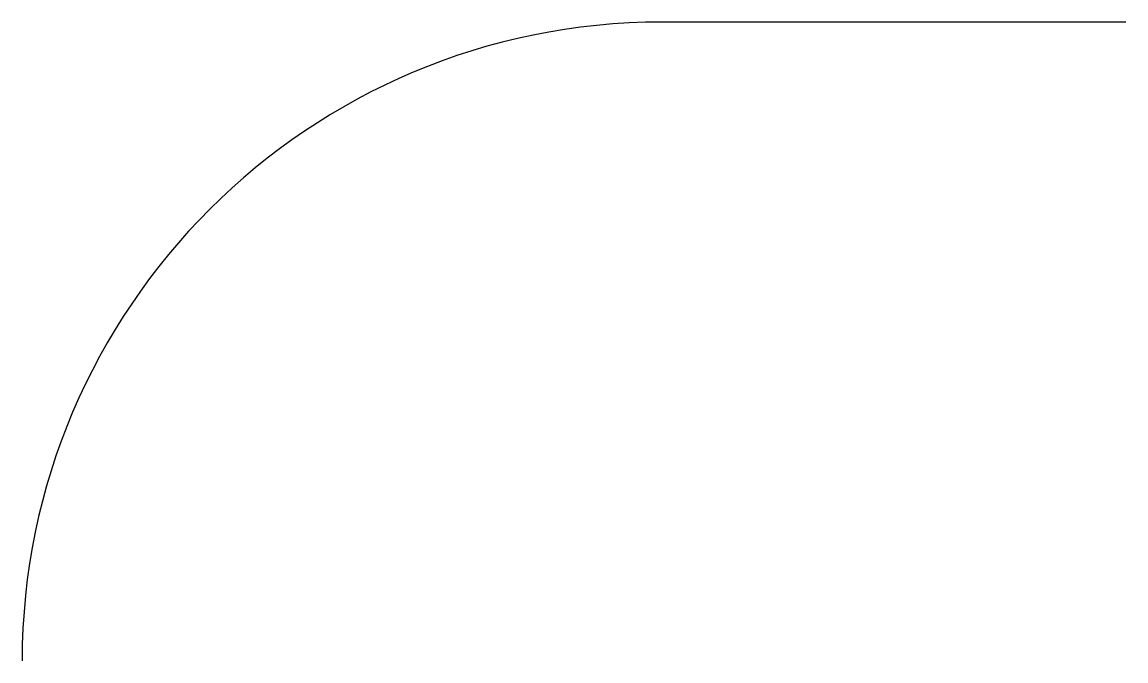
# Model space of a CAD drawing. Extents: x 0.5 to 4.81, y 32 to 34.5.
import ezdxf

# ---------------------------------------------------------------- set-up
doc = ezdxf.new("R2010")
doc.units = 0
doc.header["$LTSCALE"] = 5
doc.header["$MEASUREMENT"] = 0
doc.layers.add('Z0_TOPCOMP', color=6, linetype='Continuous')

msp = doc.modelspace()

# ---------------------------------------------------------------- linework, layer by layer
at = {"layer": 'Z0_TOPCOMP', "color": 6, "linetype": 'Continuous', "lineweight": 25}
msp.add_line((4.8125, 34.4964), (3, 34.4963), dxfattribs=at)
msp.add_arc((3, 31.9963), 2.5, 90.0002, 179.9161, dxfattribs=at)

doc.saveas('drawing.dxf')
